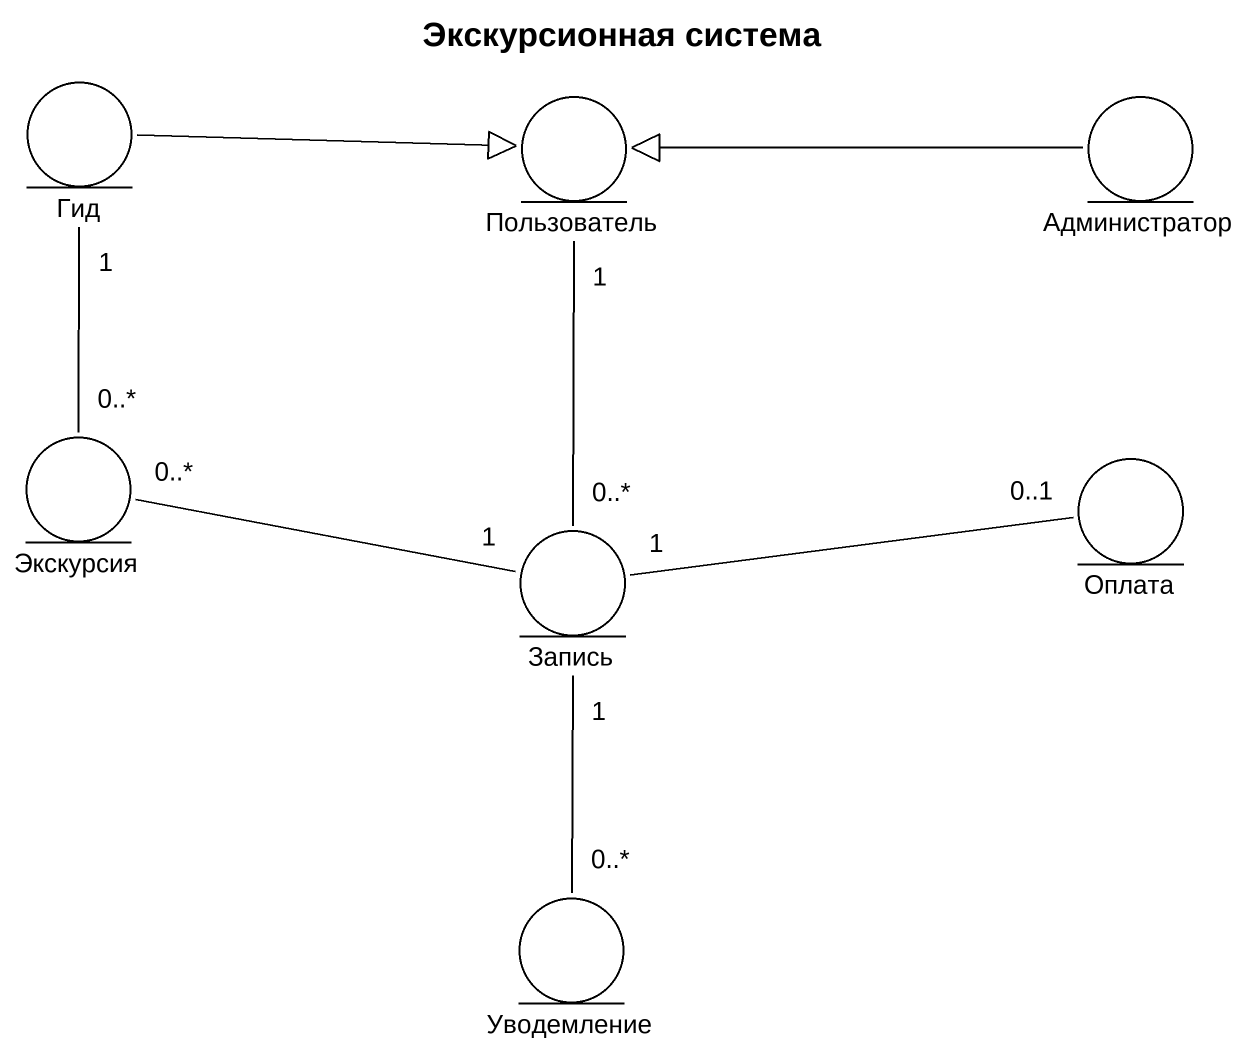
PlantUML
@startuml
title Экскурсионная система
entity Гид
entity Пользователь
entity Администратор
entity Экскурсия
entity Оплата
entity Запись
entity Уводемление
Гид -right-|> Пользователь
Пользователь "1" -- "0..*" Запись
Администратор -left-|> Пользователь
Экскурсия "0..*" -up- "1" Гид
Экскурсия "0..*" -right- "1" Запись
Запись "1" -right- "0..1" Оплата
Запись "1" -- "0..*" Уводемление
@enduml
